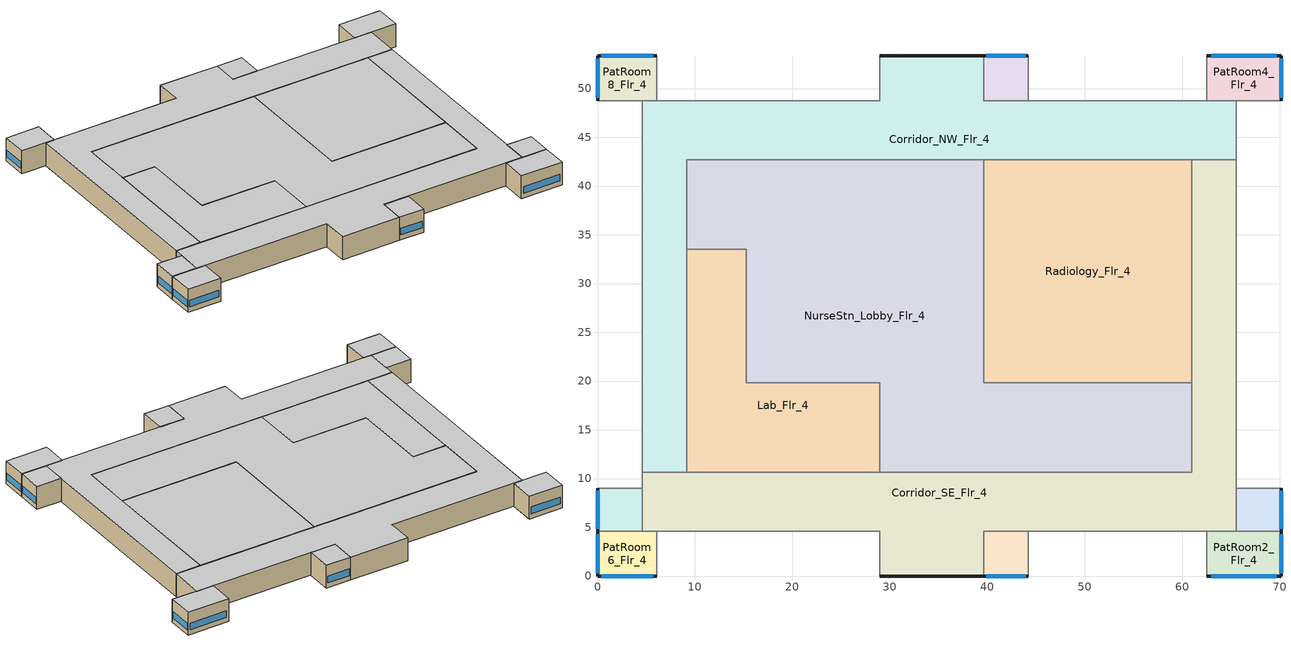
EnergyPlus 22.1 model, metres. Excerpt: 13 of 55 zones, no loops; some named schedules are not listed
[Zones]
Corridor_NW_Flr_4
 floor adiabatic (int_slab_floor): 4.57,10.67 4.57,48.77 28.96,48.77 28.96,53.34 39.62,53.34 39.62,48.77 65.53,48.77 65.53,42.67 9.14,42.67 9.14,10.67 z12.8
 wall outside (nonres_ext_wall_mid): 39.62,53.34 28.96,53.34 z12.8:17.07
 wall to NurseStn_Lobby_Flr_4 (Air_Wall): 9.14,33.58 9.14,42.67 39.62,42.67 z12.8:17.07
 wall adiabatic (int_wall): 28.96,53.34 28.96,48.77 4.57,48.77 4.57,10.67 / 65.53,42.67 65.53,48.77 39.62,48.77 39.62,53.34 z12.8:17.07
 wall to Radiology_Flr_4 (int_wall): 39.62,42.67 60.96,42.67 z12.8:17.07
 wall to Lab_Flr_4 (int_wall): 9.14,10.67 9.14,33.58 z12.8:17.07
 wall to Corridor_SE_Flr_4 (Air_Wall): 60.96,42.67 65.53,42.67 / 4.57,10.67 9.14,10.67 z12.8:17.07
 ceiling adiabatic (int_slab_ceiling): 4.57,10.67 9.14,10.67 9.14,42.67 65.53,42.67 65.53,48.77 39.62,48.77 39.62,53.34 28.96,53.34 28.96,48.77 4.57,48.77 z17.07
Corridor_SE_Flr_4
 floor adiabatic (int_slab_floor): 4.57,4.57 4.57,10.67 60.96,10.67 60.96,42.67 65.53,42.67 65.53,4.57 39.62,4.57 39.62,0 28.96,0 28.96,4.57 z12.8
 wall outside (nonres_ext_wall_mid): 28.96,0 39.62,0 z12.8:17.07
 wall adiabatic (int_wall): 39.62,0 39.62,4.57 65.53,4.57 65.53,42.67 / 4.57,10.67 4.57,4.57 28.96,4.57 28.96,0 z12.8:17.07
 wall to NurseStn_Lobby_Flr_4 (Air_Wall): 60.96,19.81 60.96,10.67 28.96,10.67 z12.8:17.07
 wall to Radiology_Flr_4 (int_wall): 60.96,42.67 60.96,19.81 z12.8:17.07
 wall to Lab_Flr_4 (int_wall): 28.96,10.67 9.14,10.67 z12.8:17.07
 ceiling adiabatic (int_slab_ceiling): 4.57,4.57 28.96,4.57 28.96,0 39.62,0 39.62,4.57 65.53,4.57 65.53,42.67 60.96,42.67 60.96,10.67 4.57,10.67 z17.07
Lab_Flr_4
 floor adiabatic (int_slab_floor): 9.14,33.53 15.24,33.53 15.24,19.81 28.96,19.81 28.96,10.67 9.14,10.67 z12.8
 wall to NurseStn_Lobby_Flr_4 (int_wall): 28.96,10.67 28.96,19.81 15.24,19.81 15.24,33.53 9.14,33.53 z12.8:17.07
 ceiling adiabatic (int_slab_ceiling): 9.14,33.53 9.14,10.67 28.96,10.67 28.96,19.81 15.24,19.81 15.24,33.53 z17.07
NurseStn_Lobby_Flr_4
 floor adiabatic (int_slab_floor): 9.14,42.67 39.62,42.67 39.62,19.81 60.96,19.81 60.96,10.67 28.96,10.67 28.96,19.81 15.24,19.81 15.24,33.53 9.14,33.53 z12.8
 wall to Radiology_Flr_4 (int_wall): 60.96,19.81 39.62,19.81 39.62,42.67 z12.8:17.07
 ceiling adiabatic (int_slab_ceiling): 9.14,42.67 9.14,33.53 15.24,33.53 15.24,19.81 28.96,19.81 28.96,10.67 60.96,10.67 60.96,19.81 39.62,19.81 39.62,42.67 z17.07
PatRoom1_Mult10_Flr_4
 floor adiabatic (int_slab_floor): 44.2,4.57 44.2,0 39.62,0 39.62,4.57 z12.8
 wall outside (res_ext_wall_mid): 39.62,0 44.2,0 z12.8:17.07
 wall adiabatic (int_wall): 44.2,0 44.2,4.57 39.62,4.57 39.62,0 z12.8:17.07
 window (ResWindow_U_0.425_SHGC_East_0.249): 39.9,0 43.92,0 z13.72:14.94
 ceiling adiabatic (int_slab_ceiling): 39.62,4.57 39.62,0 44.2,0 44.2,4.57 z17.07
PatRoom2_Flr_4
 floor adiabatic (int_slab_floor): 70.1,4.57 70.1,0 62.48,0 62.48,4.57 z12.8
 wall outside (res_ext_wall_mid): 62.48,0 70.1,0 70.1,4.57 z12.8:17.07
 wall adiabatic (int_wall): 70.1,4.57 62.48,4.57 62.48,0 z12.8:17.07
 window (ResWindow_U_0.425_SHGC_North_0.249): 70.1,0.27 70.1,4.3 z13.72:14.94
 window (ResWindow_U_0.425_SHGC_East_0.249): 62.94,0 69.65,0 z13.72:14.94
 ceiling adiabatic (int_slab_ceiling): 62.48,4.57 62.48,0 70.1,0 70.1,4.57 z17.07
PatRoom3_Mult10_Flr_4
 floor adiabatic (int_slab_floor): 70.1,8.99 70.1,4.57 65.53,4.57 65.53,8.99 z12.8
 wall outside (res_ext_wall_mid): 70.1,4.57 70.1,8.99 z12.8:17.07
 wall adiabatic (int_wall): 70.1,8.99 65.53,8.99 65.53,4.57 70.1,4.57 z12.8:17.07
 window (ResWindow_U_0.425_SHGC_North_0.249): 70.1,4.84 70.1,8.73 z13.72:14.94
 ceiling adiabatic (int_slab_ceiling): 65.53,8.99 65.53,4.57 70.1,4.57 70.1,8.99 z17.07
PatRoom4_Flr_4
 floor adiabatic (int_slab_floor): 70.1,53.34 70.1,48.77 62.48,48.77 62.48,53.34 z12.8
 wall outside (res_ext_wall_mid): 70.1,48.77 70.1,53.34 62.48,53.34 z12.8:17.07
 wall adiabatic (int_wall): 62.48,53.34 62.48,48.77 70.1,48.77 z12.8:17.07
 window (ResWindow_U_0.425_SHGC_North_0.249): 70.1,49.04 70.1,53.07 z13.72:14.94
 window (ResWindow_U_0.425_SHGC_West_0.249): 69.65,53.34 62.94,53.34 z13.72:14.94
 ceiling adiabatic (int_slab_ceiling): 62.48,53.34 62.48,48.77 70.1,48.77 70.1,53.34 z17.07
PatRoom5_Mult10_Flr_4
 floor adiabatic (int_slab_floor): 44.2,53.34 44.2,48.77 39.62,48.77 39.62,53.34 z12.8
 wall outside (res_ext_wall_mid): 44.2,53.34 39.62,53.34 z12.8:17.07
 wall adiabatic (int_wall): 39.62,53.34 39.62,48.77 44.2,48.77 44.2,53.34 z12.8:17.07
 window (ResWindow_U_0.425_SHGC_West_0.249): 43.92,53.34 39.9,53.34 z13.72:14.94
 ceiling adiabatic (int_slab_ceiling): 39.62,53.34 39.62,48.77 44.2,48.77 44.2,53.34 z17.07
PatRoom6_Flr_4
 floor adiabatic (int_slab_floor): 6.1,4.57 6.1,0 0,0 0,4.57 z12.8
 wall outside (res_ext_wall_mid): 0,4.57 0,0 6.1,0 z12.8:17.07
 wall adiabatic (int_wall): 6.1,0 6.1,4.57 0,4.57 z12.8:17.07
 window (ResWindow_U_0.425_SHGC_East_0.249): 0.37,0 5.73,0 z13.72:14.94
 window (ResWindow_U_0.425_SHGC_South_0.249): 0,4.3 0,0.27 z13.72:14.94
 ceiling adiabatic (int_slab_ceiling): 0,4.57 0,0 6.1,0 6.1,4.57 z17.07
PatRoom7_Mult10_Flr_4
 floor adiabatic (int_slab_floor): 4.57,8.99 4.57,4.57 0,4.57 0,8.99 z12.8
 wall outside (res_ext_wall_mid): 0,8.99 0,4.57 z12.8:17.07
 wall adiabatic (int_wall): 0,4.57 4.57,4.57 4.57,8.99 0,8.99 z12.8:17.07
 window (ResWindow_U_0.425_SHGC_South_0.249): 0,8.73 0,4.84 z13.72:14.94
 ceiling adiabatic (int_slab_ceiling): 0,8.99 0,4.57 4.57,4.57 4.57,8.99 z17.07
PatRoom8_Flr_4
 floor adiabatic (int_slab_floor): 6.1,53.34 6.1,48.77 0,48.77 0,53.34 z12.8
 wall outside (res_ext_wall_mid): 6.1,53.34 0,53.34 0,48.77 z12.8:17.07
 wall adiabatic (int_wall): 0,48.77 6.1,48.77 6.1,53.34 z12.8:17.07
 window (ResWindow_U_0.425_SHGC_West_0.249): 5.73,53.34 0.37,53.34 z13.72:14.94
 window (ResWindow_U_0.425_SHGC_South_0.249): 0,53.07 0,49.04 z13.72:14.94
 ceiling adiabatic (int_slab_ceiling): 0,53.34 0,48.77 6.1,48.77 6.1,53.34 z17.07
Radiology_Flr_4
 floor adiabatic (int_slab_floor): 60.96,42.67 60.96,19.81 39.62,19.81 39.62,42.67 z12.8
 ceiling adiabatic (int_slab_ceiling): 39.62,42.67 39.62,19.81 60.96,19.81 60.96,42.67 z17.07
[Building]
Hospital: Loads convergence tolerance value=0.04; Maximum number of warmup days=25; Minimum number of warmup days=6; North axis=-90; Solar distribution=FullInteriorAndExterior; Temperature convergence tolerance value=0.2; Terrain=City
[Site:GroundTemperature:FCfactorMethod]
January ground temperature=18.8; February ground temperature=14.3; March ground temperature=13.6; April ground temperature=13.2; May ground temperature=13.3; June ground temperature=12.6; July ground temperature=15.3; August ground temperature=15.6; September ground temperature=17.7; October ground temperature=19.4; November ground temperature=19.7; December ground temperature=18.5
[Site:Location]
San.Diego-Brown.Field.Muni.AP_CA_USA WMO=722904: Elevation=159; Latitude=32.57; Longitude=-116.98; Time zone=-8
[Site:WaterMainsTemperature]
Annual average outdoor air temperature=16; Calculation method=Correlation; Maximum difference in monthly average outdoor air temperatures=7.1
[SizingPeriod:DesignDay] Barometric pressure=99429; Day of month=21; Daylight saving time indicator=No; Dry bulb temperature range modifier type=DefaultMultipliers; Humidity condition type=WetBulb; Rain indicator=No; Snow indicator=No
Name | Ashrae clear sky optical depth for beam irradiance taub | Ashrae clear sky optical depth for diffuse irradiance taud | Daily dry bulb temperature range | Day type | Maximum dry bulb temperature | Month | Solar model indicator | Wetbulb or dewpoint at maximum dry bulb | Wind direction | Wind speed | Sky clearness
San.Diego-Brown.Field.Muni.AP_CA_USA Ann Clg .4% Condns DB=>MWB | 0.412 | 2.276 | 8.9 | SummerDesignDay | 31.3 | 8 | ASHRAETau | 18.4 | 280 | 4.1
San.Diego-Brown.Field.Muni.AP_CA_USA Ann Htg 99.6% Condns DB |  |  | 0 | WinterDesignDay | 3.8 | 12 | ASHRAEClearSky | 3.8 | 120 | 3 | 0
[Construction]
Air_Wall: Air_Wall_Material
InteriorFurnishings: Std Wood 6inch
ResWindow_U_0.425_SHGC_East_0.249: Res Window Glazing Layer East
ResWindow_U_0.425_SHGC_North_0.249: Res Window Glazing Layer North
ResWindow_U_0.425_SHGC_South_0.249: Res Window Glazing Layer South
ResWindow_U_0.425_SHGC_West_0.249: Res Window Glazing Layer West
int_slab_ceiling: CP02 CARPET PAD, 100mm Normalweight concrete floor
int_slab_floor: 100mm Normalweight concrete floor, CP02 CARPET PAD
int_wall: G01 13mm gypsum board, G01 13mm gypsum board
nonres_ext_wall_mid: 200mm Normalweight concrete wall, Nonres_Exterior_Wall_Insulation_mid, G01 13mm gypsum board
res_ext_wall_mid: 200mm Normalweight concrete wall, Res_Exterior_Wall_Insulation_mid, G01 13mm gypsum board
[Material]
Name | Conductivity | Density | Roughness | Specific heat | Thickness | Solar absorptance | Thermal absorptance | Visible absorptance
100mm Normalweight concrete floor | 2.31 | 2322 | MediumRough | 832 | 0.1016
200mm Normalweight concrete wall | 2.31 | 2322 | MediumRough | 832 | 0.2032
G01 13mm gypsum board | 0.16 | 800 | Smooth | 1090 | 0.0127 | 0.7 | 0.9 | 0.5
Std Wood 6inch | 0.12 | 540 | MediumSmooth | 1210 | 0.15 | 0.7 | 0.9 | 0.7
[Material:NoMass] Solar absorptance=0.7; Thermal absorptance=0.9
Name | Roughness | Thermal resistance | Visible absorptance
Air_Wall_Material | Rough | 0.207949
CP02 CARPET PAD | VeryRough | 0.21648 | 0.8
Nonres_Exterior_Wall_Insulation_mid | MediumSmooth | 0.790218 | 0.7
Res_Exterior_Wall_Insulation_mid | MediumSmooth | 0.940433 | 0.7
[WindowMaterial:SimpleGlazingSystem] Solar heat gain coefficient=0.249; U factor=2.41326; Visible transmittance=0.2739
Res Window Glazing Layer East; Res Window Glazing Layer North; Res Window Glazing Layer South; Res Window Glazing Layer West
[ElectricEquipment] Design level calculation method=EquipmentLevel; End use subcategory=MiscPlug; Fraction latent=0; Fraction lost=0; Fraction radiant=0.5
Name | Design level | Schedule | Zone or zonelist or space or spacelist
Lab_Flr_4_MiscPlug_Equip | 11395.9 | BLDG_EQUIP_SCH | Lab_Flr_4
NurseStn_Lobby_Flr_4_MiscPlug_Equip | 10136 | BLDG_EQUIP_EXTD_SCH | NurseStn_Lobby_Flr_4
PatRoom1_Mult10_Flr_4_MiscPlug_Equip | 449.8365 | BLDG_EQUIP_EXTD_SCH | PatRoom1_Mult10_Flr_4
PatRoom2_Flr_4_MiscPlug_Equip | 749.7275 | BLDG_EQUIP_EXTD_SCH | PatRoom2_Flr_4
PatRoom3_Mult10_Flr_4_MiscPlug_Equip | 434.8813 | BLDG_EQUIP_EXTD_SCH | PatRoom3_Mult10_Flr_4
PatRoom4_Flr_4_MiscPlug_Equip | 749.7275 | BLDG_EQUIP_EXTD_SCH | PatRoom4_Flr_4
PatRoom5_Mult10_Flr_4_MiscPlug_Equip | 449.8365 | BLDG_EQUIP_EXTD_SCH | PatRoom5_Mult10_Flr_4
PatRoom6_Flr_4_MiscPlug_Equip | 599.782 | BLDG_EQUIP_EXTD_SCH | PatRoom6_Flr_4
PatRoom7_Mult10_Flr_4_MiscPlug_Equip | 434.8813 | BLDG_EQUIP_EXTD_SCH | PatRoom7_Mult10_Flr_4
PatRoom8_Flr_4_MiscPlug_Equip | 599.782 | BLDG_EQUIP_EXTD_SCH | PatRoom8_Flr_4
Radiology_Flr_4_MiscPlug_Equip | 52499.9 | BLDG_EQUIP_SCH | Radiology_Flr_4
[Exterior:FuelEquipment] Fuel use type=Electricity
Name | Design level | End use subcategory | Schedule
Elevator_Lift_Running | 399011 | ElevatorLift | elevator_running_sch
Elevator_Lift_Standby | 12800 | ElevatorLift | elevator_standby_sch
Elevators_Lights_Fan | 501 | ElevatorLightsFan | ELEV_LIGHT_FAN_SCH_ADD_DF
[Exterior:Lights]
Exterior_Lights: Control option=AstronomicalClock; Design level=10551.7; End use subcategory=General; Schedule=Exterior_Lgt_ALWAYS_ON
[InternalMass] Construction=InteriorFurnishings
Name | Zone or zonelist | Surface area
Corridor_NW_Flr_4_InternalMass_1 | Corridor_NW_Flr_4 | 1133.42
Corridor_SE_Flr_4_InternalMass_1 | Corridor_SE_Flr_4 | 1133.42
Lab_Flr_4_InternalMass_1 | Lab_Flr_4 | 529.5473
NurseStn_Lobby_Flr_4_InternalMass_1 | NurseStn_Lobby_Flr_4 | 1811.61
PatRoom1_Mult10_Flr_4_InternalMass_1 | PatRoom1_Mult10_Flr_4 | 41.8064
PatRoom2_Flr_4_InternalMass_1 | PatRoom2_Flr_4 | 69.6773
PatRoom3_Mult10_Flr_4_InternalMass_1 | PatRoom3_Mult10_Flr_4 | 40.4165
PatRoom4_Flr_4_InternalMass_1 | PatRoom4_Flr_4 | 69.6773
PatRoom5_Mult10_Flr_4_InternalMass_1 | PatRoom5_Mult10_Flr_4 | 41.8064
PatRoom6_Flr_4_InternalMass_1 | PatRoom6_Flr_4 | 55.7418
PatRoom7_Mult10_Flr_4_InternalMass_1 | PatRoom7_Mult10_Flr_4 | 40.4165
PatRoom8_Flr_4_InternalMass_1 | PatRoom8_Flr_4 | 55.7418
Radiology_Flr_4_InternalMass_1 | Radiology_Flr_4 | 975.4819
[Lights] Design level calculation method=Watts/Area; End use subcategory=LightsWired; Fraction radiant=0.7; Fraction replaceable=1; Fraction visible=0.2; Return air fraction=0; Return air fraction calculated from plenum temperature=No
Name | Schedule | Watts per floor area | Zone or zonelist or space or spacelist
Corridor_NW_Flr_4_Lights | ltg_sch4_corridor | 7.43823 | Corridor_NW_Flr_4
Corridor_SE_Flr_4_Lights | ltg_sch4_corridor | 7.43823 | Corridor_SE_Flr_4
Lab_Flr_4_Lights | ltg_sch12_lab | 14.31599 | Lab_Flr_4
NurseStn_Lobby_Flr_4_Lights | ltg_sch9_nursestn_lobby2 | 10.46251 | NurseStn_Lobby_Flr_4
PatRoom1_Mult10_Flr_4_Lights | ltg_sch10_patient_room | 7.31945 | PatRoom1_Mult10_Flr_4
PatRoom2_Flr_4_Lights | ltg_sch10_patient_room | 7.31945 | PatRoom2_Flr_4
PatRoom3_Mult10_Flr_4_Lights | ltg_sch10_patient_room | 7.31945 | PatRoom3_Mult10_Flr_4
PatRoom4_Flr_4_Lights | ltg_sch10_patient_room | 7.31945 | PatRoom4_Flr_4
PatRoom5_Mult10_Flr_4_Lights | ltg_sch10_patient_room | 7.31945 | PatRoom5_Mult10_Flr_4
PatRoom6_Flr_4_Lights | ltg_sch10_patient_room | 7.31945 | PatRoom6_Flr_4
PatRoom7_Mult10_Flr_4_Lights | ltg_sch10_patient_room | 7.31945 | PatRoom7_Mult10_Flr_4
PatRoom8_Flr_4_Lights | ltg_sch10_patient_room | 7.31945 | PatRoom8_Flr_4
Radiology_Flr_4_Lights | ltg_sch13_radiology | 10.11807 | Radiology_Flr_4
[People] Activity level schedule=ACTIVITY_SCH; Air velocity schedule=AIR_VELO_SCH; Clothing insulation calculation method=ClothingInsulationSchedule; Clothing insulation schedule=CLOTHING_SCH; Enable ashrae 55 comfort warnings=No; Fraction radiant=0.3; Mean radiant temperature calculation type=ZoneAveraged; Number of people calculation method=People; Sensible heat fraction=Autocalculate; Thermal comfort model 1 type=Fanger; Work efficiency schedule=WORK_EFF_SCH
Name | Number of people | Number of people schedule | Zone or zonelist or space or spacelist
Corridor_NW_Flr_4 | 6.0978 | BLDG_OCC_EXTD_SCH | Corridor_NW_Flr_4
Corridor_SE_Flr_4 | 6.0978 | BLDG_OCC_EXTD_SCH | Corridor_SE_Flr_4
Lab_Flr_4 | 14.2446 | BLDG_OCC_SCH | Lab_Flr_4
NurseStn_Lobby_Flr_4 | 12.9952 | BLDG_OCC_EXTD_SCH | NurseStn_Lobby_Flr_4
PatRoom1_Mult10_Flr_4 | 1.1244 | BLDG_OCC_EXTD_SCH | PatRoom1_Mult10_Flr_4
PatRoom2_Flr_4 | 1.8744 | BLDG_OCC_EXTD_SCH | PatRoom2_Flr_4
PatRoom3_Mult10_Flr_4 | 1.0873 | BLDG_OCC_EXTD_SCH | PatRoom3_Mult10_Flr_4
PatRoom4_Flr_4 | 1.8744 | BLDG_OCC_EXTD_SCH | PatRoom4_Flr_4
PatRoom5_Mult10_Flr_4 | 1.1244 | BLDG_OCC_EXTD_SCH | PatRoom5_Mult10_Flr_4
PatRoom6_Flr_4 | 1.4994 | BLDG_OCC_EXTD_SCH | PatRoom6_Flr_4
PatRoom7_Mult10_Flr_4 | 1.0873 | BLDG_OCC_EXTD_SCH | PatRoom7_Mult10_Flr_4
PatRoom8_Flr_4 | 1.4994 | BLDG_OCC_EXTD_SCH | PatRoom8_Flr_4
Radiology_Flr_4 | 26.2404 | BLDG_OCC_SCH | Radiology_Flr_4
[Zone] Ceiling height=4.2683; Floor area=Autocalculate; Part of total floor area=Yes; Type=1
Name | Multiplier | Volume
Corridor_NW_Flr_4; Corridor_SE_Flr_4 | 1 | 2418.88
Lab_Flr_4 | 1 | 1129.43
NurseStn_Lobby_Flr_4 | 1 | 3866.22
PatRoom1_Mult10_Flr_4; PatRoom5_Mult10_Flr_4 | 10 | 89.21
PatRoom2_Flr_4; PatRoom4_Flr_4 | 1 | 148.71
PatRoom3_Mult10_Flr_4; PatRoom7_Mult10_Flr_4 | 10 | 86.26
PatRoom6_Flr_4; PatRoom8_Flr_4 | 1 | 118.96
Radiology_Flr_4 | 1 | 2081.82
[ZoneInfiltration:DesignFlowRate] Constant term coefficient=0; Design flow rate calculation method=Flow/ExteriorWallArea; Flow rate per exterior surface area=0.000256308; Schedule=INFIL_SCH_PNNL; Temperature term coefficient=0; Velocity squared term coefficient=0; Velocity term coefficient=0.224
Name | Zone or zonelist or space or spacelist
Corridor_NW_Flr_4_Infiltration | Corridor_NW_Flr_4
Corridor_SE_Flr_4_Infiltration | Corridor_SE_Flr_4
Lab_Flr_4_Infiltration | Lab_Flr_4
NurseStn_Lobby_Flr_4_Infiltration | NurseStn_Lobby_Flr_4
PatRoom1_Mult10_Flr_4_Infiltration | PatRoom1_Mult10_Flr_4
PatRoom2_Flr_4_Infiltration | PatRoom2_Flr_4
PatRoom3_Mult10_Flr_4_Infiltration | PatRoom3_Mult10_Flr_4
PatRoom4_Flr_4_Infiltration | PatRoom4_Flr_4
PatRoom5_Mult10_Flr_4_Infiltration | PatRoom5_Mult10_Flr_4
PatRoom6_Flr_4_Infiltration | PatRoom6_Flr_4
PatRoom7_Mult10_Flr_4_Infiltration | PatRoom7_Mult10_Flr_4
PatRoom8_Flr_4_Infiltration | PatRoom8_Flr_4
Radiology_Flr_4_Infiltration | Radiology_Flr_4
[Schedule:Compact]
BLDG_EQUIP_EXTD_SCH: Through: 12/31, For: Weekdays, Until: 07:00, 0.4, Until: 08:00, 0.7, Until: 16:00, 0.9, Until: 23:00, 0.6, Until: 24:00, 0.4, For: SummerDesignDay, Until: 24:00, 1, For: WinterDesignDay, Until: 24:00, 0, For: Saturday, Until: 07:00, 0.4, Until: 08:00, 0.5, Until: 18:00, 0.65, Until: 24:00, 0.4, For: Sunday Holidays AllOtherDays, Until: 08:00, 0.4, Until: 16:00, 0.6, Until: 24:00, 0.4
BLDG_EQUIP_SCH: Through: 12/31, For: Weekdays, Until: 07:00, 0.349268, Until: 08:00, 0.681801, Until: 16:00, 0.876602, Until: 22:00, 0.584401, Until: 23:00, 0.523902, Until: 24:00, 0.349268, For: SummerDesignDay, Until: 24:00, 1, For: WinterDesignDay, Until: 24:00, 0, For: Saturday, Until: 07:00, 0.349268, Until: 08:00, 0.487001, Until: 18:00, 0.633101, Until: 24:00, 0.349268, For: Sunday Holidays AllOtherDays, Until: 08:00, 0.261951, Until: 16:00, 0.349268, Until: 24:00, 0.261951
elevator_running_sch: Through: 12/31, For: SummerDesignDay, Until: 24:00, 0.13681, For: WinterDesignDay, Until: 24:00, 0.02513, For: Weekdays, Until: 01:00, 0.02513, Until: 02:00, 0.02513, Until: 03:00, 0.02513, Until: 04:00, 0.02513, Until: 05:00, 0.02513, Until: 06:00, 0.02513, Until: 07:00, 0.0603, Until: 08:00, 0.13681, Until: 09:00, 0.13681, Until: 10:00, 0.0603, Until: 11:00, 0.0603, Until: 12:00, 0.13681, Until: 13:00, 0.0603, Until: 14:00, 0.0603, Until: 15:00, 0.0603, Until: 16:00, 0.0603, Until: 17:00, 0.13681, Until: 18:00, 0.13681, Until: 19:00, 0.13681, Until: 20:00, 0.0603, Until: 21:00, 0.02513, Until: 22:00, 0.02513, Until: 23:00, 0.02513, Until: 24:00, 0.02513, For: Saturday, Until: 01:00, 0.02513, Until: 02:00, 0.02513, Until: 03:00, 0.02513, Until: 04:00, 0.02513, Until: 05:00, 0.02513, Until: 06:00, 0.02513, Until: 07:00, 0.0603, Until: 08:00, 0.13681, Until: 09:00, 0.13681, Until: 10:00, 0.0603, Until: 11:00, 0.0603, Until: 12:00, 0.13681, Until: 13:00, 0.0603, Until: 14:00, 0.0603, Until: 15:00, 0.0603, Until: 16:00, 0.0603, Until: 17:00, 0.13681, Until: 18:00, 0.13681, Until: 19:00, 0.13681, Until: 20:00, 0.0603, Until: 21:00, 0.02513, Until: 22:00, 0.02513, Until: 23:00, 0.02513, Until: 24:00, 0.02513, For: Sunday Holidays AllOtherDays, Until: 01:00, 0.02513, Until: 02:00, 0.02513, Until: 03:00, 0.02513, Until: 04:00, 0.02513, Until: 05:00, 0.02513, Until: 06:00, 0.02513, Until: 07:00, 0.0603, Until: 08:00, 0.13681, Until: 09:00, 0.13681, Until: 10:00, 0.0603, Until: 11:00, 0.0603, Until: 12:00, 0.13681, Until: 13:00, 0.0603, Until: 14:00, 0.0603, Until: 15:00, 0.0603, Until: 16:00, 0.0603, Until: 17:00, 0.13681, Until: 18:00, 0.13681, Until: 19:00, 0.13681, Until: 20:00, 0.0603, Until: 21:00, 0.02513, Until: 22:00, 0.02513, Until: 23:00, 0.02513, Until: 24:00, 0.02513
